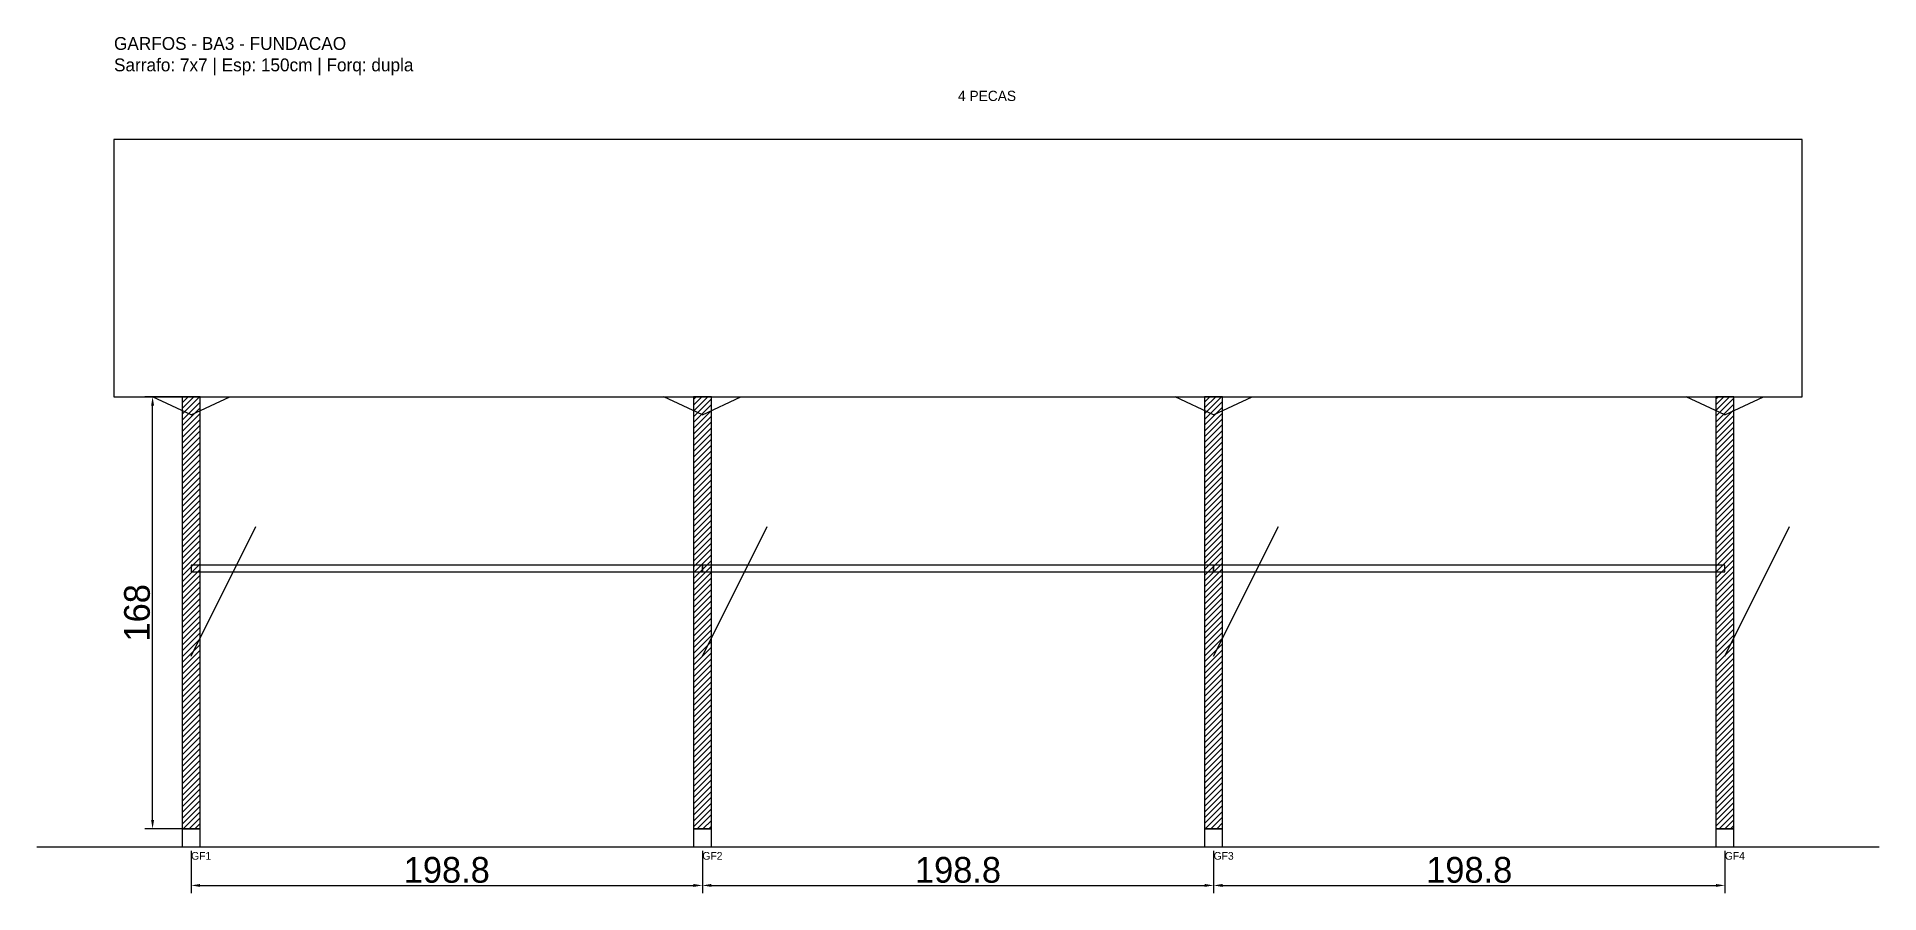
# Model space of a CAD drawing. Header units: metres. Extents: x -30 to 686, y -25 to 308.
import ezdxf

# ---------------------------------------------------------------- set-up
doc = ezdxf.new("R2010")
doc.units = ezdxf.units.M
for name, color, linetype in [('BARRA_ANCORAGEM', 1, 'Continuous'), ('COTA', 241, 'Continuous'), ('GARFOS OK', 3, 'Continuous'), ('NOME DA VIGA', 6, 'Continuous'), ('SARR_7x7', 40, 'Continuous'), ('TIRAS REESCORAMENTO', 252, 'Continuous'), ('VIGAS', 3, 'Continuous')]:
    doc.layers.add(name, color=color, linetype=linetype)
doc.dimstyles.new('EZ DXF', dxfattribs={"dimtxt": 10, "dimasz": 3.5, "dimexe": 3, "dimexo": 1.5, "dimgap": 1, "dimtad": 1, "dimdec": 1, "dimdsep": 46, "dimcen": 2.5, "dimazin": 3, "dimtfac": 1, "dimtmove": 0, "dimatfit": 3})

msp = doc.modelspace()

# ---------------------------------------------------------------- hatches: boundary and pattern name
at = {"layer": 'COTA'}
h = msp.add_hatch(dxfattribs=at)
h.set_pattern_fill('ANSI31', scale=0.5)
h.paths.add_polyline_path([(26.5, 0), (33.5, 0), (33.5, 168), (26.5, 168)])
h = msp.add_hatch(dxfattribs=at)
h.set_pattern_fill('ANSI31', scale=0.5)
h.paths.add_polyline_path([(225.3, 0), (232.3, 0), (232.3, 168), (225.3, 168)])
h = msp.add_hatch(dxfattribs=at)
h.set_pattern_fill('ANSI31', scale=0.5)
h.paths.add_polyline_path([(424.09, 0), (431.09, 0), (431.09, 168), (424.09, 168)])
h = msp.add_hatch(dxfattribs=at)
h.set_pattern_fill('ANSI31', scale=0.5)
h.paths.add_polyline_path([(622.89, 0), (629.89, 0), (629.89, 168), (622.89, 168)])

# ---------------------------------------------------------------- linework, layer by layer
at = {"layer": 'BARRA_ANCORAGEM'}
for p, q in [((30, 67.2), (55.2, 117.6)), ((228.8, 67.2), (254, 117.6)), ((427.59, 67.2), (452.79, 117.6)), ((626.39, 67.2), (651.59, 117.6))]:
    msp.add_line(p, q, dxfattribs=at)
at = {"layer": 'GARFOS OK'}
for p, q in [((30, 161), (15, 168)), ((15, 168), (45, 168)), ((30, 161), (45, 168)), ((228.8, 161), (213.8, 168)), ((213.8, 168), (243.8, 168)), ((228.8, 161), (243.8, 168)), ((427.59, 161), (412.59, 168)), ((412.59, 168), (442.59, 168)), ((427.59, 161), (442.59, 168)), ((626.39, 161), (611.39, 168)), ((611.39, 168), (641.39, 168)), ((626.39, 161), (641.39, 168))]:
    msp.add_line(p, q, dxfattribs=at)
at = {"layer": 'GARFOS OK', "linetype": 'CONTINUOUS'}
msp.add_line((-30, -7), (686.39, -7), dxfattribs=at)
at = {"layer": 'GARFOS OK'}
for points in [[(26.5, 0), (33.5, 0), (33.5, 168), (26.5, 168), (26.5, 0)], [(225.3, 0), (232.3, 0), (232.3, 168), (225.3, 168), (225.3, 0)], [(424.09, 0), (431.09, 0), (431.09, 168), (424.09, 168), (424.09, 0)], [(622.89, 0), (629.89, 0), (629.89, 168), (622.89, 168), (622.89, 0)]]:
    msp.add_lwpolyline(points, dxfattribs=at)
at = {"layer": 'SARR_7x7'}
for points in [[(26.5, -7), (33.5, -7), (33.5, 0), (26.5, 0), (26.5, -7)], [(225.3, -7), (232.3, -7), (232.3, 0), (225.3, 0), (225.3, -7)], [(424.09, -7), (431.09, -7), (431.09, 0), (424.09, 0), (424.09, -7)], [(622.89, -7), (629.89, -7), (629.89, 0), (622.89, 0), (622.89, -7)]]:
    msp.add_lwpolyline(points, dxfattribs=at)
at = {"layer": 'TIRAS REESCORAMENTO'}
for points in [[(30, 100), (228.8, 100), (228.8, 102.5), (30, 102.5), (30, 100)], [(228.8, 100), (427.59, 100), (427.59, 102.5), (228.8, 102.5), (228.8, 100)], [(427.59, 100), (626.39, 100), (626.39, 102.5), (427.59, 102.5), (427.59, 100)]]:
    msp.add_lwpolyline(points, dxfattribs=at)
at = {"layer": 'VIGAS'}
msp.add_lwpolyline([(0, 168), (656.39, 168), (656.39, 268), (0, 268), (0, 168)], dxfattribs=at)

# ---------------------------------------------------------------- texts
at = {"layer": 'NOME DA VIGA'}
for s, height, p in [('4 PECAS', 4, (328.19, 283)), ('GF1', 3, (30, -12)), ('GF2', 3, (228.8, -12)), ('GF3', 3, (427.59, -12)), ('GF4', 3, (626.39, -12))]:
    msp.add_text(s, height=height, dxfattribs=at).set_placement(p)
at = {"layer": 'NOME DA VIGA', "insert": (0, 293), "char_height": 5, "attachment_point": 7}
msp.add_mtext('GARFOS - BA3 - FUNDACAO\\PSarrafo: 7x7 | Esp: 150cm | Forq: dupla', dxfattribs=at)

# ---------------------------------------------------------------- dimensions: what is measured, and where the dimension line sits
at = {"layer": 'COTA'}
msp.add_linear_dim(base=(15, 0), p1=(30, 0), p2=(30, 168), angle=90, dimstyle='EZ DXF', dxfattribs=at).render()
for base, p1, p2 in [((30, -22), (30, -7), (228.8, -7)), ((228.8, -22), (228.8, -7), (427.59, -7)), ((427.59, -22), (427.59, -7), (626.39, -7))]:
    msp.add_linear_dim(base=base, p1=p1, p2=p2, dimstyle='EZ DXF', dxfattribs=at).render()

doc.saveas('drawing.dxf')
